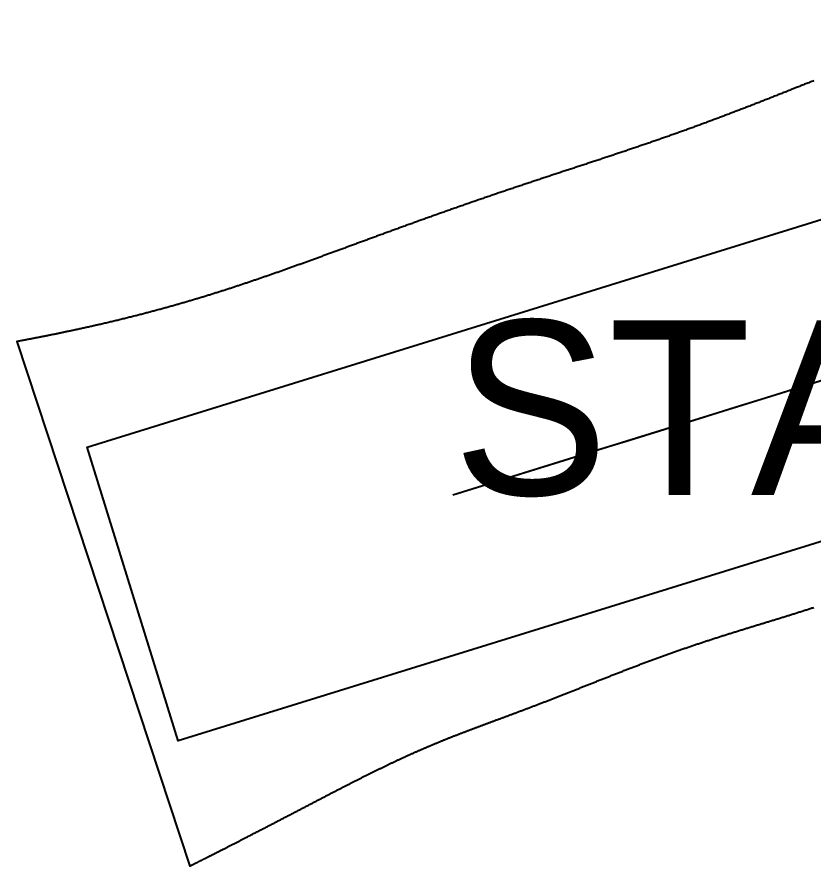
# Model space of a CAD drawing. Header units: millimetres. Extents: x -29284 to 23927, y -13272 to 6553.
# Drawn here: x -24173 to -17717, y -13272 to -6384 of the extents above; entities that cross this region are included whole.
import ezdxf

# ---------------------------------------------------------------- set-up
doc = ezdxf.new("R2010")
doc.units = ezdxf.units.MM
for name, color, linetype in [('PATH_REAR_FWD', 5, 'Continuous'), ('ROAD_BOUNDARY', 8, 'Continuous'), ('START_GOAL', 3, 'Continuous')]:
    doc.layers.add(name, color=color, linetype=linetype)

msp = doc.modelspace()

# ---------------------------------------------------------------- linework, layer by layer
at = {"layer": 'PATH_REAR_FWD'}
msp.add_lwpolyline([(-20639, -10261), (-20352, -10172), (-20066, -10083), (-19779, -9994), (-19493, -9905), (-19206, -9817), (-18920, -9728), (-18633, -9639), (-18347, -9550), (-18060, -9461), (-17774, -9372), (-17487, -9283)], dxfattribs=at)
at = {"layer": 'ROAD_BOUNDARY'}
msp.add_lwpolyline([(-17710, -6901), (-17718.3, -6904.3), (-17726.6, -6907.6), (-17734.9, -6910.9), (-17743.3, -6914.2), (-17751.6, -6917.5), (-17759.9, -6920.8), (-17768.3, -6924.1), (-17776.6, -6927.5), (-17784.9, -6930.8), (-17793.3, -6934.1), (-17801.6, -6937.4), (-17810, -6940.7), (-17818.3, -6944), (-17826.7, -6947.4), (-17835, -6950.7), (-17843.4, -6954), (-17851.7, -6957.3), (-17860.1, -6960.6), (-17868.4, -6964), (-17876.8, -6967.3), (-17885.1, -6970.6), (-17893.5, -6973.9), (-17901.9, -6977.2), (-17910.3, -6980.6), (-17918.6, -6983.9), (-17927.1, -6987.2), (-17935.5, -6990.6), (-17943.9, -6993.9), (-17952.3, -6997.2), (-17960.7, -7000.6), (-17969.1, -7003.9), (-17977.5, -7007.2), (-17985.9, -7010.6), (-17994.3, -7013.9), (-18002.7, -7017.2), (-18011.2, -7020.6), (-18019.6, -7023.9), (-18028, -7027.2), (-18036.4, -7030.5), (-18044.8, -7033.9), (-18053.3, -7037.2), (-18061.7, -7040.5), (-18070.1, -7043.8), (-18078.5, -7047.2), (-18087, -7050.5), (-18095.4, -7053.8), (-18103.8, -7057.1), (-18112.3, -7060.4), (-18120.7, -7063.7), (-18129.2, -7067), (-18137.6, -7070.4), (-18146, -7073.7), (-18154.5, -7077), (-18162.9, -7080.3), (-18171.4, -7083.6), (-18179.8, -7086.9), (-18188.3, -7090.2), (-18196.8, -7093.5), (-18205.2, -7096.8), (-18213.7, -7100.1), (-18222.1, -7103.4), (-18230.6, -7106.7), (-18239.1, -7109.9), (-18247.5, -7113.2), (-18256, -7116.5), (-18264.5, -7119.8), (-18273, -7123.1), (-18281.4, -7126.3), (-18289.9, -7129.6), (-18298.4, -7132.9), (-18306.9, -7136.2), (-18315.3, -7139.4), (-18323.8, -7142.7), (-18332.3, -7145.9), (-18340.8, -7149.2), (-18349.3, -7152.5), (-18357.8, -7155.7), (-18366.3, -7159), (-18374.7, -7162.2), (-18383.2, -7165.4), (-18391.7, -7168.7), (-18400.2, -7171.9), (-18408.7, -7175.1), (-18417.2, -7178.4), (-18425.7, -7181.6), (-18434.2, -7184.8), (-18442.7, -7188), (-18451.2, -7191.2), (-18459.7, -7194.5), (-18468.2, -7197.7), (-18476.7, -7200.9), (-18485.2, -7204.1), (-18493.7, -7207.3), (-18502.2, -7210.4), (-18510.7, -7213.6), (-18519.2, -7216.8), (-18527.8, -7220), (-18536.3, -7223.2), (-18544.8, -7226.3), (-18553.3, -7229.5), (-18561.8, -7232.7), (-18570.3, -7235.8), (-18578.8, -7239), (-18587.4, -7242.2), (-18595.9, -7245.3), (-18604.4, -7248.5), (-18612.9, -7251.6), (-18621.5, -7254.7), (-18630, -7257.9), (-18638.5, -7261), (-18647, -7264.1), (-18655.6, -7267.3), (-18664.1, -7270.4), (-18672.6, -7273.5), (-18681.2, -7276.6), (-18689.7, -7279.7), (-18698.2, -7282.8), (-18706.8, -7285.9), (-18715.3, -7289), (-18723.9, -7292.1), (-18732.4, -7295.2), (-18741, -7298.3), (-18749.5, -7301.4), (-18758.1, -7304.5), (-18766.7, -7307.5), (-18775.2, -7310.6), (-18783.8, -7313.7), (-18792.3, -7316.7), (-18800.9, -7319.8), (-18809.5, -7322.9), (-18818, -7325.9), (-18826.6, -7329), (-18835.2, -7332), (-18843.8, -7335), (-18852.3, -7338.1), (-18860.9, -7341.1), (-18869.5, -7344.2), (-18878.1, -7347.2), (-18886.6, -7350.2), (-18895.2, -7353.2), (-18903.8, -7356.3), (-18912.4, -7359.3), (-18921, -7362.3), (-18929.6, -7365.3), (-18938.2, -7368.3), (-18946.8, -7371.3), (-18955.4, -7374.3), (-18964, -7377.3), (-18972.5, -7380.3), (-18981.1, -7383.3), (-18989.8, -7386.3), (-18998.4, -7389.2), (-19007, -7392.2), (-19015.7, -7395.2), (-19024.3, -7398.2), (-19033, -7401.2), (-19041.6, -7404.2), (-19050.3, -7407.2), (-19058.9, -7410.1), (-19067.6, -7413.1), (-19076.2, -7416.1), (-19084.9, -7419), (-19093.6, -7422), (-19102.2, -7425), (-19110.9, -7427.9), (-19119.5, -7430.9), (-19128.2, -7433.8), (-19136.9, -7436.8), (-19145.6, -7439.7), (-19154.2, -7442.7), (-19162.9, -7445.6), (-19171.6, -7448.5), (-19180.3, -7451.5), (-19189, -7454.4), (-19197.6, -7457.4), (-19206.3, -7460.3), (-19215, -7463.2), (-19223.7, -7466.1), (-19232.4, -7469.1), (-19241.1, -7472), (-19249.8, -7474.9), (-19258.5, -7477.8), (-19267.2, -7480.8), (-19276, -7483.7), (-19284.7, -7486.6), (-19293.5, -7489.6), (-19302.3, -7492.5), (-19311.1, -7495.4), (-19319.9, -7498.4), (-19328.6, -7501.3), (-19337.4, -7504.2), (-19346.2, -7507.2), (-19355, -7510.1), (-19363.8, -7513), (-19372.6, -7515.9), (-19381.4, -7518.9), (-19390.2, -7521.8), (-19399, -7524.7), (-19407.8, -7527.6), (-19416.6, -7530.5), (-19425.4, -7533.5), (-19434.2, -7536.4), (-19443, -7539.3), (-19451.8, -7542.2), (-19460.7, -7545.1), (-19469.5, -7548), (-19478.3, -7551), (-19487.1, -7553.9), (-19496, -7556.8), (-19504.8, -7559.7), (-19513.6, -7562.6), (-19522.5, -7565.5), (-19531.3, -7568.4), (-19540.1, -7571.4), (-19549, -7574.3), (-19557.9, -7577.2), (-19566.8, -7580.1), (-19575.8, -7583.1), (-19584.7, -7586), (-19593.7, -7589), (-19602.6, -7591.9), (-19611.5, -7594.9), (-19620.5, -7597.8), (-19629.4, -7600.7), (-19638.4, -7603.7), (-19647.3, -7606.6), (-19656.3, -7609.6), (-19665.2, -7612.5), (-19674.2, -7615.5), (-19683.1, -7618.4), (-19692.1, -7621.4), (-19701.1, -7624.3), (-19710, -7627.3), (-19719, -7630.2), (-19728, -7633.2), (-19737, -7636.1), (-19745.9, -7639.1), (-19754.9, -7642), (-19763.9, -7645), (-19772.9, -7648), (-19781.9, -7650.9), (-19790.9, -7653.9), (-19799.8, -7656.8), (-19808.8, -7659.8), (-19817.8, -7662.8), (-19826.8, -7665.7), (-19835.8, -7668.7), (-19844.9, -7671.7), (-19854, -7674.7), (-19863.1, -7677.7), (-19872.2, -7680.7), (-19881.2, -7683.7), (-19890.3, -7686.7), (-19899.4, -7689.7), (-19908.5, -7692.7), (-19917.6, -7695.7), (-19926.7, -7698.7), (-19935.8, -7701.8), (-19944.9, -7704.8), (-19954, -7707.8), (-19963.1, -7710.8), (-19972.2, -7713.8), (-19981.3, -7716.9), (-19990.4, -7719.9), (-19999.5, -7722.9), (-20008.6, -7725.9), (-20017.7, -7729), (-20026.8, -7732), (-20036, -7735.1), (-20045.1, -7738.1), (-20054.2, -7741.1), (-20063.3, -7744.2), (-20072.4, -7747.2), (-20081.6, -7750.3), (-20090.7, -7753.3), (-20099.8, -7756.4), (-20108.9, -7759.4), (-20118, -7762.5), (-20127.2, -7765.6), (-20136.3, -7768.6), (-20145.5, -7771.7), (-20154.7, -7774.8), (-20163.8, -7777.9), (-20173, -7781), (-20182.2, -7784.1), (-20191.3, -7787.2), (-20200.5, -7790.3), (-20209.7, -7793.3), (-20218.8, -7796.4), (-20228, -7799.5), (-20237.2, -7802.7), (-20246.3, -7805.8), (-20255.5, -7808.9), (-20264.7, -7812), (-20273.8, -7815.1), (-20283, -7818.2), (-20292.2, -7821.3), (-20301.3, -7824.4), (-20310.5, -7827.6), (-20319.7, -7830.7), (-20328.8, -7833.8), (-20338, -7837), (-20347.2, -7840.1), (-20356.3, -7843.2), (-20365.5, -7846.4), (-20374.6, -7849.5), (-20383.8, -7852.6), (-20393, -7855.8), (-20402.1, -7858.9), (-20411.3, -7862.1), (-20420.4, -7865.2), (-20429.5, -7868.4), (-20438.7, -7871.5), (-20447.8, -7874.7), (-20456.9, -7877.8), (-20466, -7881), (-20475.1, -7884.1), (-20484.2, -7887.3), (-20493.3, -7890.4), (-20502.4, -7893.6), (-20511.5, -7896.7), (-20520.6, -7899.9), (-20529.7, -7903.1), (-20538.8, -7906.2), (-20547.9, -7909.4), (-20557, -7912.6), (-20566.1, -7915.7), (-20575.2, -7918.9), (-20584.3, -7922.1), (-20593.4, -7925.3), (-20602.4, -7928.4), (-20611.5, -7931.6), (-20620.6, -7934.8), (-20629.6, -7938), (-20638.7, -7941.2), (-20647.8, -7944.3), (-20656.8, -7947.5), (-20665.9, -7950.7), (-20674.9, -7953.9), (-20684, -7957.1), (-20693, -7960.3), (-20702.1, -7963.5), (-20711.1, -7966.7), (-20720, -7969.8), (-20728.9, -7973), (-20737.8, -7976.1), (-20746.7, -7979.3), (-20755.6, -7982.5), (-20764.5, -7985.6), (-20773.4, -7988.8), (-20782.3, -7991.9), (-20791.2, -7995.1), (-20800.1, -7998.3), (-20809, -8001.4), (-20817.8, -8004.6), (-20826.7, -8007.8), (-20835.6, -8010.9), (-20844.4, -8014.1), (-20853.3, -8017.3), (-20862.1, -8020.4), (-20870.9, -8023.6), (-20879.8, -8026.8), (-20888.6, -8029.9), (-20897.4, -8033.1), (-20906.3, -8036.3), (-20915.1, -8039.4), (-20923.9, -8042.6), (-20932.7, -8045.8), (-20941.5, -8048.9), (-20950.2, -8052.1), (-20959, -8055.3), (-20967.9, -8058.5), (-20976.6, -8061.6), (-20985.4, -8064.8), (-20994.1, -8067.9), (-21002.8, -8071.1), (-21011.3, -8074.2), (-21019.9, -8077.3), (-21028.4, -8080.4), (-21036.9, -8083.5), (-21045.5, -8086.6), (-21054, -8089.7), (-21062.6, -8092.8), (-21071.1, -8095.9), (-21079.6, -8099), (-21088.1, -8102.1), (-21096.6, -8105.1), (-21105.1, -8108.2), (-21113.6, -8111.3), (-21122.1, -8114.4), (-21130.6, -8117.5), (-21139.1, -8120.6), (-21147.6, -8123.7), (-21156, -8126.8), (-21164.5, -8129.9), (-21172.9, -8133), (-21181.4, -8136.1), (-21189.8, -8139.1), (-21198.2, -8142.2), (-21206.6, -8145.3), (-21215.1, -8148.4), (-21223.5, -8151.5), (-21231.9, -8154.5), (-21240.3, -8157.6), (-21248.7, -8160.7), (-21257.1, -8163.8), (-21265.4, -8166.8), (-21273.6, -8169.9), (-21281.8, -8172.8), (-21289.9, -8175.8), (-21298, -8178.8), (-21306.1, -8181.8), (-21314.2, -8184.7), (-21322.3, -8187.7), (-21330.4, -8190.7), (-21338.5, -8193.7), (-21346.6, -8196.7), (-21354.7, -8199.6), (-21362.8, -8202.6), (-21370.8, -8205.6), (-21378.9, -8208.5), (-21386.9, -8211.5), (-21395, -8214.5), (-21403, -8217.4), (-21411.1, -8220.4), (-21419.1, -8223.3), (-21427.1, -8226.3), (-21435.1, -8229.2), (-21443.1, -8232.2), (-21451.1, -8235.1), (-21459.1, -8238.1), (-21467.1, -8241), (-21475.1, -8243.9), (-21483, -8246.9), (-21491, -8249.8), (-21499, -8252.8), (-21507, -8255.7), (-21515, -8258.6), (-21522.8, -8261.5), (-21530.6, -8264.4), (-21538.3, -8267.2), (-21546, -8270), (-21553.7, -8272.9), (-21561.4, -8275.7), (-21569, -8278.5), (-21576.7, -8281.3), (-21584.4, -8284.2), (-21592.1, -8287), (-21599.8, -8289.8), (-21607.4, -8292.6), (-21615.1, -8295.4), (-21622.7, -8298.2), (-21630.4, -8301.1), (-21638, -8303.9), (-21645.6, -8306.7), (-21653.3, -8309.5), (-21660.9, -8312.2), (-21668.5, -8315), (-21676.1, -8317.8), (-21683.7, -8320.6), (-21691.3, -8323.4), (-21698.9, -8326.2), (-21706.5, -8329), (-21714.1, -8331.7), (-21721.7, -8334.5), (-21729.3, -8337.3), (-21736.8, -8340), (-21744.4, -8342.8), (-21752, -8345.6), (-21759.6, -8348.3), (-21767.1, -8351.1), (-21774.5, -8353.8), (-21781.9, -8356.5), (-21789.3, -8359.1), (-21796.6, -8361.8), (-21804, -8364.5), (-21811.3, -8367.2), (-21818.7, -8369.8), (-21826.1, -8372.5), (-21833.4, -8375.2), (-21840.8, -8377.8), (-21848.1, -8380.5), (-21855.5, -8383.1), (-21862.8, -8385.8), (-21870.1, -8388.4), (-21877.5, -8391.1), (-21884.8, -8393.7), (-21892.1, -8396.4), (-21899.5, -8399), (-21906.8, -8401.6), (-21914.1, -8404.3), (-21921.4, -8406.9), (-21928.7, -8409.5), (-21936.1, -8412.2), (-21943.4, -8414.8), (-21950.7, -8417.4), (-21958, -8420), (-21965.3, -8422.6), (-21972.6, -8425.2), (-21979.9, -8427.8), (-21987.2, -8430.4), (-21994.5, -8433), (-22001.8, -8435.6), (-22009, -8438.2), (-22016.2, -8440.7), (-22023.4, -8443.3), (-22030.6, -8445.8), (-22037.8, -8448.4), (-22045, -8450.9), (-22052.2, -8453.4), (-22059.4, -8456), (-22066.6, -8458.5), (-22073.7, -8461), (-22080.9, -8463.6), (-22088.1, -8466.1), (-22095.3, -8468.6), (-22102.5, -8471.1), (-22109.7, -8473.6), (-22116.9, -8476.2), (-22124.1, -8478.7), (-22131.3, -8481.2), (-22138.5, -8483.7), (-22145.7, -8486.2), (-22152.8, -8488.7), (-22160, -8491.1), (-22167.2, -8493.6), (-22174.4, -8496.1), (-22181.6, -8498.6), (-22188.8, -8501.1), (-22196, -8503.5), (-22203.2, -8506), (-22210.4, -8508.5), (-22217.6, -8510.9), (-22224.7, -8513.4), (-22231.9, -8515.9), (-22239.1, -8518.3), (-22246.4, -8520.8), (-22253.6, -8523.2), (-22260.8, -8525.7), (-22268, -8528.1), (-22275.2, -8530.6), (-22282.4, -8533), (-22289.6, -8535.4), (-22296.9, -8537.9), (-22304.1, -8540.3), (-22311.3, -8542.7), (-22318.5, -8545.1), (-22325.7, -8547.6), (-22333, -8550), (-22340.2, -8552.4), (-22347.4, -8554.8), (-22354.7, -8557.2), (-22361.9, -8559.6), (-22369.1, -8562), (-22376.4, -8564.4), (-22383.6, -8566.8), (-22390.9, -8569.2), (-22398.1, -8571.5), (-22405.4, -8573.9), (-22412.7, -8576.3), (-22419.9, -8578.7), (-22427.2, -8581.1), (-22434.4, -8583.4), (-22441.7, -8585.8), (-22449, -8588.1), (-22456.2, -8590.5), (-22463.6, -8592.9), (-22470.9, -8595.2), (-22478.3, -8597.6), (-22485.7, -8600), (-22493.2, -8602.4), (-22500.6, -8604.7), (-22508, -8607.1), (-22515.4, -8609.5), (-22522.8, -8611.8), (-22530.3, -8614.2), (-22537.7, -8616.6), (-22545.1, -8618.9), (-22552.6, -8621.3), (-22560, -8623.6), (-22567.5, -8625.9), (-22575, -8628.3), (-22582.4, -8630.6), (-22589.9, -8632.9), (-22597.4, -8635.3), (-22604.8, -8637.6), (-22612.3, -8639.9), (-22619.8, -8642.2), (-22627.3, -8644.5), (-22634.8, -8646.9), (-22642.3, -8649.2), (-22649.9, -8651.5), (-22657.4, -8653.8), (-22664.9, -8656.1), (-22672.4, -8658.4), (-22679.9, -8660.6), (-22687.5, -8662.9), (-22695, -8665.2), (-22702.6, -8667.5), (-22710.3, -8669.8), (-22718.1, -8672.1), (-22725.9, -8674.5), (-22733.7, -8676.8), (-22741.5, -8679.1), (-22749.3, -8681.5), (-22757.1, -8683.8), (-22764.9, -8686.1), (-22772.7, -8688.4), (-22780.5, -8690.7), (-22788.4, -8693), (-22796.2, -8695.3), (-22804.1, -8697.6), (-22811.9, -8699.9), (-22819.8, -8702.1), (-22827.7, -8704.4), (-22835.5, -8706.7), (-22843.4, -8709), (-22851.3, -8711.3), (-22859.2, -8713.5), (-22867.1, -8715.8), (-22875, -8718), (-22883, -8720.3), (-22890.9, -8722.6), (-22898.9, -8724.8), (-22906.8, -8727.1), (-22914.8, -8729.3), (-22922.7, -8731.5), (-22930.7, -8733.8), (-22938.6, -8736), (-22946.6, -8738.2), (-22954.7, -8740.5), (-22962.9, -8742.7), (-22971.2, -8745), (-22979.5, -8747.3), (-22987.9, -8749.6), (-22996.2, -8751.9), (-23004.5, -8754.2), (-23012.8, -8756.4), (-23021.1, -8758.7), (-23029.5, -8761), (-23037.8, -8763.2), (-23046.2, -8765.5), (-23054.6, -8767.7), (-23063, -8770), (-23071.4, -8772.2), (-23079.8, -8774.5), (-23088.2, -8776.7), (-23096.6, -8778.9), (-23105.1, -8781.2), (-23113.5, -8783.4), (-23122, -8785.6), (-23130.4, -8787.8), (-23138.9, -8790.1), (-23147.4, -8792.3), (-23155.9, -8794.5), (-23164.4, -8796.7), (-23173, -8798.9), (-23181.5, -8801.1), (-23190, -8803.3), (-23198.5, -8805.5), (-23207, -8807.6), (-23215.6, -8809.8), (-23224.3, -8812), (-23233.1, -8814.2), (-23242, -8816.5), (-23251, -8818.7), (-23259.9, -8821), (-23268.9, -8823.2), (-23277.9, -8825.5), (-23286.8, -8827.7), (-23295.8, -8829.9), (-23304.8, -8832.1), (-23313.8, -8834.4), (-23322.8, -8836.6), (-23331.8, -8838.8), (-23340.9, -8841), (-23349.9, -8843.2), (-23359, -8845.4), (-23368.1, -8847.6), (-23377.2, -8849.8), (-23386.3, -8851.9), (-23395.4, -8854.1), (-23404.5, -8856.3), (-23413.7, -8858.5), (-23422.8, -8860.7), (-23432, -8862.8), (-23441.1, -8865), (-23450.2, -8867.1), (-23459.4, -8869.3), (-23468.6, -8871.4), (-23477.9, -8873.6), (-23487.4, -8875.8), (-23496.9, -8878), (-23506.1, -8880.1), (-23514.9, -8882.1), (-23523.1, -8884), (-23530.8, -8885.8), (-23538.3, -8887.5), (-23545.8, -8889.2), (-23553.4, -8890.9), (-23561.1, -8892.6), (-23568.9, -8894.4), (-23576.7, -8896.2), (-23584.5, -8897.9), (-23592.3, -8899.6), (-23600.1, -8901.4), (-23607.9, -8903.1), (-23615.6, -8904.8), (-23623.5, -8906.6), (-23631.3, -8908.3), (-23639.1, -8910), (-23646.9, -8911.7), (-23654.8, -8913.4), (-23662.6, -8915.2), (-23670.5, -8916.9), (-23678.4, -8918.6), (-23686.3, -8920.3), (-23694.1, -8922), (-23702, -8923.7), (-23709.8, -8925.4), (-23717.7, -8927.1), (-23725.6, -8928.7), (-23733.7, -8930.5), (-23741.9, -8932.2), (-23750.1, -8934), (-23758.1, -8935.6), (-23765.5, -8937.2), (-23772.2, -8938.6), (-23778.3, -8939.9), (-23784.2, -8941.1), (-23790, -8942.4), (-23796.1, -8943.6), (-23802.2, -8944.9), (-23808.5, -8946.2), (-23814.7, -8947.5), (-23820.9, -8948.8), (-23827.1, -8950.1), (-23833.3, -8951.3), (-23839.5, -8952.6), (-23845.7, -8953.9), (-23851.9, -8955.1), (-23858.1, -8956.4), (-23864.3, -8957.7), (-23870.5, -8959), (-23876.7, -8960.2), (-23883, -8961.5), (-23889.2, -8962.7), (-23895.5, -8964), (-23901.8, -8965.3), (-23908, -8966.5), (-23914.2, -8967.8), (-23920.4, -8969), (-23926.6, -8970.2), (-23932.9, -8971.5), (-23939.3, -8972.8), (-23945.9, -8974.1), (-23952.5, -8975.4), (-23958.8, -8976.6), (-23964.5, -8977.8), (-23969.4, -8978.7), (-23973.7, -8979.6), (-23977.6, -8980.4), (-23981.6, -8981.1), (-23985.7, -8981.9), (-23990, -8982.8), (-23994.4, -8983.6), (-23998.8, -8984.5), (-24003.1, -8985.3), (-24007.4, -8986.2), (-24011.7, -8987), (-24015.9, -8987.8), (-24020.2, -8988.6), (-24024.6, -8989.5), (-24028.9, -8990.3), (-24033.2, -8991.1), (-24037.5, -8992), (-24041.8, -8992.8), (-24046.1, -8993.6), (-24050.5, -8994.5), (-24054.8, -8995.3), (-24059.2, -8996.1), (-24063.5, -8997), (-24067.8, -8997.8), (-24072, -8998.6), (-24076.3, -8999.4), (-24080.6, -9000.2), (-24085.1, -9001.1), (-24089.8, -9002), (-24094.5, -9002.8), (-24098.8, -9003.6), (-24102.5, -9004.3), (-24105.4, -9004.9), (-24107.6, -9005.3), (-24109.5, -9005.6), (-24111.3, -9006), (-24113.3, -9006.4), (-24115.5, -9006.8), (-24117.8, -9007.2), (-24120.1, -9007.6), (-24122.3, -9008.1), (-24124.5, -9008.5), (-24126.7, -9008.9), (-24128.9, -9009.3), (-24131.1, -9009.7), (-24133.3, -9010.1), (-24135.5, -9010.5), (-24137.7, -9010.9), (-24139.9, -9011.3), (-24142.1, -9011.7), (-24144.3, -9012.2), (-24146.5, -9012.6), (-24148.7, -9013), (-24150.9, -9013.4), (-24153.1, -9013.8), (-24155.4, -9014.2), (-24157.6, -9014.6), (-24159.8, -9015), (-24162, -9015.4), (-24164.2, -9015.8), (-24166.4, -9016.2), (-24168.6, -9016.6), (-24170.8, -9017.1), (-24173.1, -9017.5), (-22771.3, -13272.1), (-22769.8, -13271.3), (-22768.3, -13270.6), (-22766.9, -13269.8), (-22765.4, -13269.1), (-22763.9, -13268.4), (-22762.4, -13267.6), (-22761, -13266.9), (-22759.5, -13266.1), (-22758, -13265.4), (-22756.5, -13264.7), (-22755.1, -13263.9), (-22753.6, -13263.2), (-22752.1, -13262.4), (-22750.7, -13261.7), (-22749.2, -13261), (-22747.7, -13260.2), (-22746.2, -13259.5), (-22744.8, -13258.7), (-22743.3, -13258), (-22741.8, -13257.3), (-22740.4, -13256.5), (-22738.9, -13255.8), (-22737.4, -13255.1), (-22735.9, -13254.3), (-22734.4, -13253.5), (-22732.9, -13252.8), (-22731.4, -13252), (-22730.1, -13251.4), (-22728.8, -13250.8), (-22727.6, -13250.1), (-22726.1, -13249.4), (-22724.2, -13248.4), (-22721.7, -13247.2), (-22718.8, -13245.7), (-22715.7, -13244.1), (-22712.5, -13242.5), (-22709.5, -13241), (-22706.5, -13239.5), (-22703.7, -13238.1), (-22700.8, -13236.7), (-22697.9, -13235.2), (-22695, -13233.7), (-22692.1, -13232.3), (-22689.1, -13230.8), (-22686.2, -13229.3), (-22683.3, -13227.8), (-22680.4, -13226.4), (-22677.5, -13224.9), (-22674.6, -13223.4), (-22671.7, -13222), (-22668.7, -13220.5), (-22665.8, -13219), (-22663, -13217.6), (-22660.1, -13216.1), (-22657.1, -13214.7), (-22654.2, -13213.2), (-22651.2, -13211.7), (-22648.3, -13210.2), (-22645.4, -13208.7), (-22642.6, -13207.3), (-22639.9, -13206), (-22637.2, -13204.6), (-22634.3, -13203.1), (-22631, -13201.4), (-22627.1, -13199.5), (-22622.8, -13197.3), (-22618.3, -13195), (-22613.7, -13192.7), (-22609.3, -13190.5), (-22605, -13188.3), (-22600.8, -13186.2), (-22596.5, -13184), (-22592.3, -13181.9), (-22588, -13179.7), (-22583.7, -13177.5), (-22579.3, -13175.3), (-22575, -13173.1), (-22570.7, -13171), (-22566.5, -13168.8), (-22562.2, -13166.6), (-22557.9, -13164.4), (-22553.6, -13162.3), (-22549.3, -13160.1), (-22545, -13157.9), (-22540.8, -13155.8), (-22536.5, -13153.6), (-22532.2, -13151.4), (-22527.9, -13149.2), (-22523.6, -13147), (-22519.3, -13144.8), (-22515, -13142.7), (-22510.8, -13140.6), (-22506.8, -13138.5), (-22502.7, -13136.4), (-22498.5, -13134.3), (-22493.8, -13131.9), (-22488.6, -13129.2), (-22483, -13126.4), (-22477.2, -13123.4), (-22471.4, -13120.5), (-22465.7, -13117.6), (-22460.1, -13114.7), (-22454.6, -13111.9), (-22449, -13109.1), (-22443.5, -13106.2), (-22437.9, -13103.4), (-22432.3, -13100.5), (-22426.7, -13097.7), (-22421.2, -13094.8), (-22415.6, -13092), (-22410, -13089.1), (-22404.5, -13086.3), (-22398.9, -13083.4), (-22393.3, -13080.6), (-22387.8, -13077.8), (-22382.2, -13074.9), (-22376.7, -13072.1), (-22371.2, -13069.2), (-22365.6, -13066.4), (-22360.1, -13063.6), (-22354.5, -13060.7), (-22348.9, -13057.8), (-22343.4, -13055), (-22337.9, -13052.2), (-22332.6, -13049.5), (-22327.3, -13046.7), (-22321.7, -13043.9), (-22315.8, -13040.9), (-22309.5, -13037.6), (-22302.7, -13034.1), (-22295.8, -13030.5), (-22288.8, -13026.9), (-22282, -13023.4), (-22275.2, -13019.9), (-22268.5, -13016.5), (-22261.8, -13013.1), (-22255.1, -13009.6), (-22248.4, -13006.1), (-22241.7, -13002.7), (-22234.9, -12999.2), (-22228.2, -12995.7), (-22221.5, -12992.2), (-22214.8, -12988.8), (-22208.1, -12985.3), (-22201.4, -12981.9), (-22194.7, -12978.4), (-22188, -12974.9), (-22181.3, -12971.5), (-22174.6, -12968), (-22168, -12964.6), (-22161.3, -12961.1), (-22154.6, -12957.7), (-22148, -12954.2), (-22141.3, -12950.8), (-22134.7, -12947.3), (-22128, -12943.8), (-22121.3, -12940.4), (-22114.7, -12936.9), (-22108, -12933.5), (-22101.4, -12930.1), (-22094.9, -12926.7), (-22088.4, -12923.3), (-22081.9, -12919.9), (-22075.4, -12916.6), (-22069, -12913.2), (-22062.5, -12909.8), (-22056, -12906.5), (-22049.5, -12903.1), (-22043, -12899.7), (-22036.6, -12896.4), (-22030.1, -12893), (-22023.7, -12889.6), (-22017.2, -12886.3), (-22010.8, -12882.9), (-22004.3, -12879.6), (-21997.9, -12876.2), (-21991.4, -12872.8), (-21985, -12869.5), (-21978.6, -12866.1), (-21972.1, -12862.8), (-21965.7, -12859.4), (-21959.3, -12856.1), (-21952.9, -12852.8), (-21946.5, -12849.4), (-21940.1, -12846.1), (-21933.7, -12842.7), (-21927.3, -12839.4), (-21920.9, -12836.1), (-21914.5, -12832.7), (-21908, -12829.4), (-21901.7, -12826), (-21895.3, -12822.7), (-21889, -12819.4), (-21882.8, -12816.2), (-21876.6, -12812.9), (-21870.4, -12809.7), (-21864.2, -12806.5), (-21858, -12803.2), (-21851.7, -12800), (-21845.5, -12796.7), (-21839.3, -12793.5), (-21833.1, -12790.2), (-21826.9, -12787), (-21820.7, -12783.8), (-21814.5, -12780.5), (-21808.3, -12777.3), (-21802.2, -12774.1), (-21796, -12770.9), (-21789.8, -12767.6), (-21783.6, -12764.4), (-21777.5, -12761.2), (-21771.3, -12758), (-21765.1, -12754.8), (-21759, -12751.5), (-21752.8, -12748.3), (-21746.7, -12745.1), (-21740.5, -12741.9), (-21734.4, -12738.7), (-21728.2, -12735.5), (-21722.1, -12732.3), (-21715.9, -12729.1), (-21709.8, -12725.9), (-21703.7, -12722.7), (-21697.6, -12719.5), (-21691.6, -12716.4), (-21685.6, -12713.3), (-21679.7, -12710.2), (-21673.7, -12707.1), (-21667.8, -12704), (-21661.8, -12700.9), (-21655.9, -12697.9), (-21649.9, -12694.8), (-21644, -12691.7), (-21638.1, -12688.6), (-21632.1, -12685.5), (-21626.2, -12682.4), (-21620.3, -12679.4), (-21614.4, -12676.3), (-21608.5, -12673.2), (-21602.5, -12670.2), (-21596.6, -12667.1), (-21590.7, -12664), (-21584.8, -12661), (-21578.9, -12657.9), (-21573, -12654.9), (-21567.1, -12651.8), (-21561.2, -12648.8), (-21555.4, -12645.8), (-21549.5, -12642.7), (-21543.6, -12639.7), (-21537.7, -12636.7), (-21531.8, -12633.7), (-21525.9, -12630.6), (-21520.1, -12627.6), (-21514.2, -12624.6), (-21508.4, -12621.6), (-21502.7, -12618.7), (-21497, -12615.7), (-21491.3, -12612.8), (-21485.7, -12609.9), (-21480, -12607), (-21474.3, -12604.1), (-21468.7, -12601.2), (-21463, -12598.4), (-21457.3, -12595.5), (-21451.7, -12592.6), (-21446, -12589.7), (-21440.4, -12586.8), (-21434.7, -12583.9), (-21429.1, -12581.1), (-21423.4, -12578.2), (-21417.8, -12575.3), (-21412.1, -12572.5), (-21406.5, -12569.6), (-21400.9, -12566.8), (-21395.2, -12563.9), (-21389.6, -12561.1), (-21384, -12558.3), (-21378.4, -12555.4), (-21372.8, -12552.6), (-21367.2, -12549.8), (-21361.6, -12547), (-21356, -12544.2), (-21350.3, -12541.4), (-21344.7, -12538.5), (-21339.1, -12535.7), (-21333.5, -12532.9), (-21328, -12530.2), (-21322.5, -12527.4), (-21317.1, -12524.7), (-21311.7, -12522.1), (-21306.3, -12519.4), (-21300.9, -12516.7), (-21295.5, -12514), (-21290.1, -12511.4), (-21284.7, -12508.7), (-21279.3, -12506), (-21273.9, -12503.4), (-21268.5, -12500.7), (-21263.1, -12498.1), (-21257.8, -12495.4), (-21252.4, -12492.8), (-21247, -12490.1), (-21241.6, -12487.5), (-21236.2, -12484.9), (-21230.9, -12482.3), (-21225.5, -12479.7), (-21220.1, -12477), (-21214.8, -12474.4), (-21209.4, -12471.8), (-21204.1, -12469.2), (-21198.7, -12466.6), (-21193.4, -12464.1), (-21188, -12461.5), (-21182.7, -12458.9), (-21177.3, -12456.3), (-21171.9, -12453.8), (-21166.6, -12451.2), (-21161.3, -12448.6), (-21156, -12446.1), (-21150.7, -12443.6), (-21145.5, -12441.1), (-21140.4, -12438.7), (-21135.2, -12436.2), (-21130.1, -12433.8), (-21124.9, -12431.3), (-21119.7, -12428.9), (-21114.5, -12426.5), (-21109.4, -12424), (-21104.2, -12421.6), (-21099, -12419.2), (-21093.9, -12416.8), (-21088.7, -12414.3), (-21083.6, -12411.9), (-21078.4, -12409.5), (-21073.2, -12407.1), (-21068.1, -12404.7), (-21062.9, -12402.4), (-21057.8, -12400), (-21052.6, -12397.6), (-21047.5, -12395.2), (-21042.4, -12392.9), (-21037.2, -12390.5), (-21032.1, -12388.1), (-21027, -12385.8), (-21021.8, -12383.4), (-21016.7, -12381.1), (-21011.6, -12378.8), (-21006.4, -12376.4), (-21001.3, -12374.1), (-20996.1, -12371.8), (-20991, -12369.5), (-20986, -12367.2), (-20980.9, -12364.9), (-20975.9, -12362.7), (-20970.9, -12360.4), (-20965.9, -12358.2), (-20960.9, -12355.9), (-20955.8, -12353.7), (-20950.8, -12351.4), (-20945.8, -12349.2), (-20940.7, -12347), (-20935.7, -12344.8), (-20930.7, -12342.6), (-20925.7, -12340.3), (-20920.7, -12338.1), (-20915.7, -12335.9), (-20910.6, -12333.7), (-20905.6, -12331.5), (-20900.6, -12329.4), (-20895.6, -12327.2), (-20890.6, -12325), (-20885.6, -12322.8), (-20880.6, -12320.7), (-20875.6, -12318.5), (-20870.6, -12316.4), (-20865.6, -12314.2), (-20860.6, -12312.1), (-20855.5, -12309.9), (-20850.5, -12307.8), (-20845.6, -12305.6), (-20840.6, -12303.5), (-20835.6, -12301.4), (-20830.6, -12299.3), (-20825.5, -12297.2), (-20820.5, -12295), (-20815.5, -12292.9), (-20810.5, -12290.8), (-20805.5, -12288.7), (-20800.5, -12286.6), (-20795.5, -12284.5), (-20790.5, -12282.4), (-20785.5, -12280.3), (-20780.4, -12278.3), (-20775.4, -12276.2), (-20770.4, -12274.1), (-20765.4, -12272.1), (-20760.4, -12270), (-20755.4, -12267.9), (-20750.4, -12265.9), (-20745.4, -12263.8), (-20740.4, -12261.8), (-20735.4, -12259.7), (-20730.4, -12257.7), (-20725.4, -12255.7), (-20720.4, -12253.6), (-20715.4, -12251.6), (-20710.4, -12249.6), (-20705.4, -12247.6), (-20700.4, -12245.5), (-20695.3, -12243.5), (-20690.4, -12241.5), (-20685.4, -12239.5), (-20680.4, -12237.5), (-20675.4, -12235.5), (-20670.3, -12233.5), (-20665.2, -12231.5), (-20660.1, -12229.5), (-20655, -12227.4), (-20649.8, -12225.4), (-20644.7, -12223.4), (-20639.5, -12221.3), (-20634.4, -12219.3), (-20629.3, -12217.3), (-20624.1, -12215.3), (-20619, -12213.3), (-20613.9, -12211.3), (-20608.7, -12209.3), (-20603.6, -12207.3), (-20598.4, -12205.3), (-20593.3, -12203.3), (-20588.1, -12201.3), (-20583, -12199.3), (-20577.9, -12197.3), (-20572.7, -12195.3), (-20567.6, -12193.3), (-20562.4, -12191.3), (-20557.3, -12189.4), (-20552.1, -12187.4), (-20547, -12185.4), (-20541.8, -12183.4), (-20536.6, -12181.4), (-20531.5, -12179.5), (-20526.3, -12177.5), (-20521.2, -12175.6), (-20516.1, -12173.6), (-20510.9, -12171.6), (-20505.7, -12169.7), (-20500.3, -12167.6), (-20495, -12165.6), (-20489.5, -12163.6), (-20484.1, -12161.5), (-20478.7, -12159.5), (-20473.3, -12157.4), (-20467.9, -12155.4), (-20462.5, -12153.4), (-20457.1, -12151.3), (-20451.7, -12149.3), (-20446.3, -12147.3), (-20440.8, -12145.2), (-20435.4, -12143.2), (-20430, -12141.2), (-20424.6, -12139.1), (-20419.2, -12137.1), (-20413.7, -12135.1), (-20408.3, -12133.1), (-20402.9, -12131), (-20397.4, -12129), (-20392, -12127), (-20386.5, -12124.9), (-20381.1, -12122.9), (-20375.6, -12120.9), (-20370.2, -12118.9), (-20364.7, -12116.8), (-20359.2, -12114.8), (-20353.8, -12112.8), (-20348.4, -12110.8), (-20342.9, -12108.7), (-20337.4, -12106.7), (-20331.9, -12104.6), (-20326.2, -12102.5), (-20320.4, -12100.4), (-20314.6, -12098.3), (-20308.8, -12096.1), (-20303, -12093.9), (-20297.2, -12091.8), (-20291.5, -12089.7), (-20285.7, -12087.5), (-20279.9, -12085.4), (-20274.1, -12083.2), (-20268.3, -12081.1), (-20262.5, -12078.9), (-20256.7, -12076.8), (-20250.8, -12074.6), (-20245, -12072.5), (-20239.2, -12070.3), (-20233.4, -12068.1), (-20227.5, -12066), (-20221.7, -12063.8), (-20215.8, -12061.6), (-20210, -12059.5), (-20204.1, -12057.3), (-20198.2, -12055.1), (-20192.4, -12052.9), (-20186.5, -12050.7), (-20180.6, -12048.5), (-20174.7, -12046.3), (-20168.8, -12044.2), (-20162.9, -12042), (-20157.1, -12039.8), (-20151.2, -12037.6), (-20145.2, -12035.3), (-20139.1, -12033.1), (-20132.9, -12030.8), (-20126.6, -12028.4), (-20120.4, -12026.1), (-20114.2, -12023.8), (-20107.9, -12021.4), (-20101.7, -12019.1), (-20095.5, -12016.8), (-20089.3, -12014.4), (-20083, -12012.1), (-20076.8, -12009.7), (-20070.5, -12007.4), (-20064.2, -12005), (-20058, -12002.6), (-20051.7, -12000.3), (-20045.4, -11997.9), (-20039.1, -11995.5), (-20032.8, -11993.1), (-20026.5, -11990.7), (-20020.2, -11988.4), (-20013.9, -11986), (-20007.5, -11983.6), (-20001.2, -11981.1), (-19994.8, -11978.7), (-19988.5, -11976.3), (-19982.1, -11973.9), (-19975.7, -11971.5), (-19969.4, -11969), (-19963, -11966.6), (-19956.7, -11964.2), (-19950.3, -11961.7), (-19943.8, -11959.2), (-19937.2, -11956.7), (-19930.6, -11954.2), (-19924, -11951.6), (-19917.3, -11949.1), (-19910.6, -11946.5), (-19904, -11943.9), (-19897.3, -11941.4), (-19890.7, -11938.8), (-19884, -11936.2), (-19877.3, -11933.6), (-19870.6, -11931), (-19863.9, -11928.4), (-19857.2, -11925.8), (-19850.5, -11923.2), (-19843.8, -11920.6), (-19837, -11918), (-19830.3, -11915.4), (-19823.5, -11912.7), (-19816.8, -11910.1), (-19810, -11907.5), (-19803.2, -11904.8), (-19796.5, -11902.2), (-19789.7, -11899.5), (-19782.9, -11896.9), (-19776.1, -11894.2), (-19769.2, -11891.5), (-19762.4, -11888.8), (-19755.6, -11886.2), (-19748.8, -11883.5), (-19741.9, -11880.8), (-19735.1, -11878.1), (-19728.2, -11875.4), (-19721.2, -11872.6), (-19714.2, -11869.9), (-19707.2, -11867.1), (-19700.2, -11864.4), (-19693.2, -11861.6), (-19686.2, -11858.8), (-19679.1, -11856), (-19672.1, -11853.3), (-19665.1, -11850.5), (-19658, -11847.7), (-19651, -11844.9), (-19643.9, -11842.1), (-19636.8, -11839.3), (-19629.7, -11836.5), (-19622.6, -11833.7), (-19615.5, -11830.9), (-19608.4, -11828), (-19601.3, -11825.2), (-19594.2, -11822.4), (-19587, -11819.6), (-19579.9, -11816.7), (-19572.8, -11813.9), (-19565.6, -11811.1), (-19558.4, -11808.2), (-19551.3, -11805.4), (-19544.1, -11802.5), (-19536.9, -11799.7), (-19529.7, -11796.8), (-19522.5, -11794), (-19515.3, -11791.1), (-19508.1, -11788.3), (-19500.9, -11785.4), (-19493.6, -11782.5), (-19486.4, -11779.7), (-19479.1, -11776.8), (-19471.9, -11773.9), (-19464.6, -11771), (-19457.3, -11768.1), (-19450, -11765.3), (-19442.7, -11762.4), (-19435.4, -11759.5), (-19428.1, -11756.6), (-19420.8, -11753.7), (-19413.5, -11750.8), (-19406.2, -11747.9), (-19398.9, -11745.1), (-19391.5, -11742.2), (-19384.2, -11739.3), (-19376.8, -11736.4), (-19369.5, -11733.5), (-19362.1, -11730.6), (-19354.8, -11727.7), (-19347.4, -11724.8), (-19340, -11721.9), (-19332.6, -11719), (-19325.2, -11716.1), (-19317.8, -11713.2), (-19310.4, -11710.3), (-19303, -11707.4), (-19295.6, -11704.5), (-19288.2, -11701.7), (-19280.7, -11698.8), (-19273.3, -11695.9), (-19265.9, -11693), (-19258.5, -11690.1), (-19251.1, -11687.2), (-19243.7, -11684.4), (-19236.3, -11681.5), (-19228.9, -11678.7), (-19221.5, -11675.8), (-19214.1, -11672.9), (-19206.7, -11670.1), (-19199.2, -11667.2), (-19191.8, -11664.4), (-19184.4, -11661.5), (-19176.9, -11658.7), (-19169.5, -11655.8), (-19162, -11653), (-19154.6, -11650.1), (-19147.1, -11647.3), (-19139.6, -11644.4), (-19132.2, -11641.6), (-19124.7, -11638.8), (-19117.2, -11635.9), (-19109.8, -11633.1), (-19102.3, -11630.3), (-19094.8, -11627.5), (-19087.3, -11624.7), (-19079.8, -11621.8), (-19072.3, -11619), (-19064.8, -11616.2), (-19057.3, -11613.4), (-19049.8, -11610.6), (-19042.3, -11607.8), (-19034.8, -11605), (-19027.3, -11602.3), (-19019.8, -11599.5), (-19012.4, -11596.7), (-19004.9, -11594), (-18997.5, -11591.3), (-18990.1, -11588.5), (-18982.6, -11585.8), (-18975.1, -11583.1), (-18967.7, -11580.3), (-18960.2, -11577.6), (-18952.7, -11574.9), (-18945.3, -11572.2), (-18937.8, -11569.5), (-18930.3, -11566.8), (-18922.9, -11564.1), (-18915.4, -11561.4), (-18907.9, -11558.7), (-18900.4, -11556), (-18893, -11553.3), (-18885.5, -11550.6), (-18878, -11548), (-18870.5, -11545.3), (-18863, -11542.6), (-18855.5, -11540), (-18848, -11537.3), (-18840.6, -11534.7), (-18833.1, -11532.1), (-18825.6, -11529.4), (-18818.1, -11526.8), (-18810.6, -11524.2), (-18803.1, -11521.5), (-18795.6, -11518.9), (-18788.1, -11516.3), (-18780.6, -11513.7), (-18773.2, -11511.2), (-18765.8, -11508.6), (-18758.4, -11506.1), (-18751, -11503.5), (-18743.5, -11501), (-18736.1, -11498.4), (-18728.7, -11495.9), (-18721.2, -11493.3), (-18713.8, -11490.8), (-18706.4, -11488.3), (-18698.9, -11485.8), (-18691.5, -11483.3), (-18684.1, -11480.7), (-18676.6, -11478.2), (-18669.2, -11475.7), (-18661.8, -11473.3), (-18654.3, -11470.8), (-18646.9, -11468.3), (-18639.5, -11465.8), (-18632, -11463.3), (-18624.6, -11460.9), (-18617.2, -11458.4), (-18609.7, -11456), (-18602.3, -11453.5), (-18594.9, -11451.1), (-18587.5, -11448.6), (-18580, -11446.2), (-18572.6, -11443.7), (-18565.1, -11441.3), (-18557.7, -11438.9), (-18550.3, -11436.5), (-18542.9, -11434.1), (-18535.5, -11431.7), (-18528.2, -11429.3), (-18520.8, -11426.9), (-18513.4, -11424.5), (-18506.1, -11422.2), (-18498.7, -11419.8), (-18491.3, -11417.4), (-18484, -11415.1), (-18476.6, -11412.7), (-18469.2, -11410.4), (-18461.9, -11408), (-18454.5, -11405.7), (-18447.1, -11403.3), (-18439.8, -11401), (-18432.4, -11398.7), (-18425, -11396.3), (-18417.7, -11394), (-18410.3, -11391.7), (-18403, -11389.4), (-18395.6, -11387.1), (-18388.3, -11384.8), (-18380.9, -11382.5), (-18373.6, -11380.1), (-18366.2, -11377.8), (-18358.9, -11375.6), (-18351.5, -11373.3), (-18344.2, -11371), (-18336.8, -11368.7), (-18329.5, -11366.4), (-18322.1, -11364.1), (-18314.8, -11361.8), (-18307.5, -11359.6), (-18300.1, -11357.3), (-18292.8, -11355), (-18285.5, -11352.8), (-18278.2, -11350.5), (-18270.9, -11348.2), (-18263.6, -11346), (-18256.3, -11343.7), (-18248.9, -11341.5), (-18241.6, -11339.2), (-18234.3, -11337), (-18227, -11334.7), (-18219.7, -11332.5), (-18212.4, -11330.2), (-18205.1, -11328), (-18197.8, -11325.8), (-18190.5, -11323.5), (-18183.2, -11321.3), (-18175.9, -11319), (-18168.6, -11316.8), (-18161.4, -11314.6), (-18154.1, -11312.3), (-18146.8, -11310.1), (-18139.5, -11307.9), (-18132.2, -11305.7), (-18124.9, -11303.4), (-18117.7, -11301.2), (-18110.4, -11299), (-18103.1, -11296.7), (-18095.9, -11294.5), (-18088.6, -11292.3), (-18081.3, -11290.1), (-18074, -11287.8), (-18066.7, -11285.6), (-18059.5, -11283.4), (-18052.2, -11281.1), (-18044.9, -11278.9), (-18037.6, -11276.7), (-18030.3, -11274.4), (-18023, -11272.2), (-18015.8, -11269.9), (-18008.5, -11267.7), (-18001.2, -11265.5), (-17994, -11263.2), (-17986.7, -11261), (-17979.4, -11258.8), (-17972.2, -11256.5), (-17964.9, -11254.3), (-17957.6, -11252), (-17950.4, -11249.8), (-17943.1, -11247.5), (-17935.9, -11245.3), (-17928.6, -11243), (-17921.4, -11240.8), (-17914.1, -11238.5), (-17906.9, -11236.3), (-17899.6, -11234), (-17892.4, -11231.8), (-17885.2, -11229.5), (-17877.9, -11227.2), (-17870.7, -11225), (-17863.5, -11222.7), (-17856.3, -11220.5), (-17849, -11218.2), (-17841.7, -11215.9), (-17834.5, -11213.6), (-17827.2, -11211.3), (-17819.9, -11209), (-17812.6, -11206.7), (-17805.3, -11204.4), (-17798, -11202.1), (-17790.7, -11199.8), (-17783.5, -11197.4), (-17776.2, -11195.1), (-17768.9, -11192.8), (-17761.6, -11190.5), (-17754.4, -11188.1), (-17747.1, -11185.8), (-17739.9, -11183.5), (-17732.6, -11181.1), (-17725.3, -11178.8), (-17718.1, -11176.4), (-17710.8, -11174.1)], dxfattribs=at)
at = {"layer": 'START_GOAL'}
msp.add_line((-20639, -10261), (-11983.6, -7576), dxfattribs=at)
msp.add_lwpolyline([(-12353.2, -6384.5), (-11614, -8767.5), (-22865.1, -12257.7), (-23604.3, -9874.7)], close=True, dxfattribs=at)

# ---------------------------------------------------------------- texts
msp.add_text('START', height=1415.25, dxfattribs=at).set_placement((-20639, -10261))

doc.saveas('drawing.dxf')
